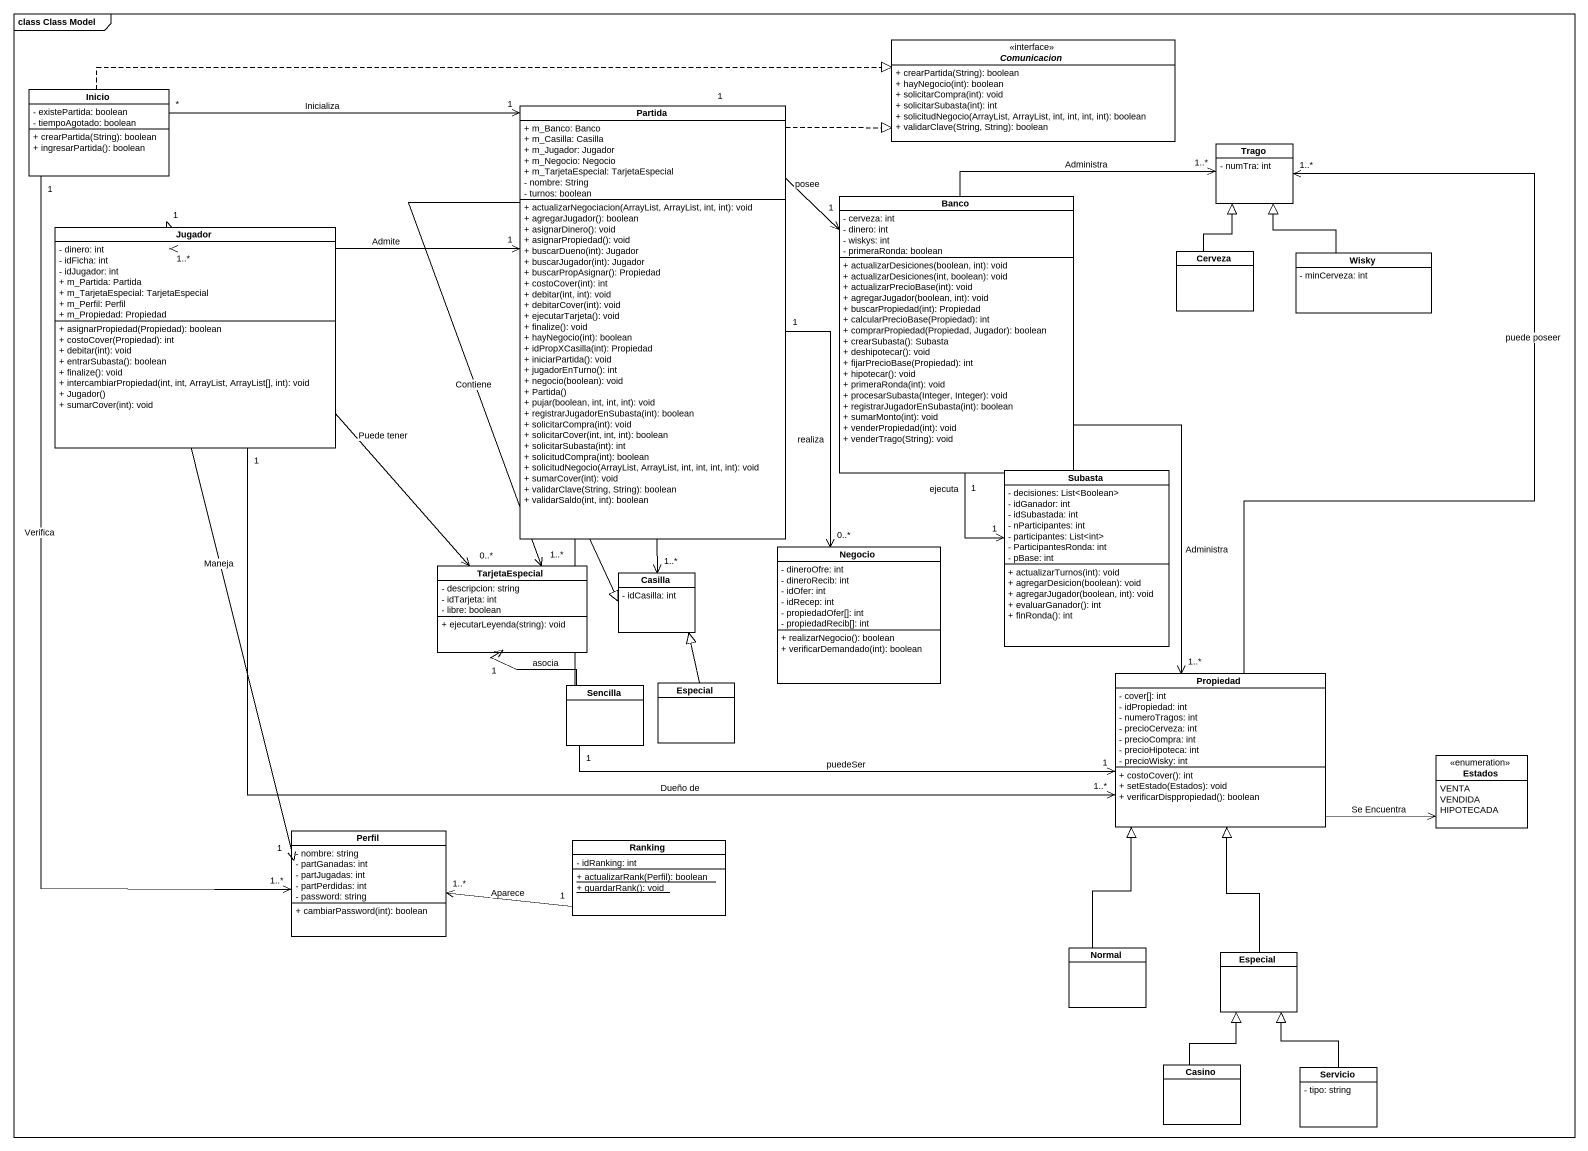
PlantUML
@startuml
mainframe class Class Model
hide circle
hide empty members
skinparam classAttributeIconSize 0
interface Comunicacion <<interface>> {
  + crearPartida(String): boolean
  + hayNegocio(int): boolean
  + solicitarCompra(int): void
  + solicitarSubasta(int): int
  + solicitudNegocio(ArrayList, ArrayList, int, int, int, int): boolean
  + validarClave(String, String): boolean
}
class Inicio {
  - existePartida: boolean
  - tiempoAgotado: boolean
  + crearPartida(String): boolean
  + ingresarPartida(): boolean
}
class Partida {
  + m_Banco: Banco
  + m_Casilla: Casilla
  + m_Jugador: Jugador
  + m_Negocio: Negocio
  + m_TarjetaEspecial: TarjetaEspecial
  - nombre: String
  - turnos: boolean
  + actualizarNegociacion(ArrayList, ArrayList, int, int): void
  + agregarJugador(): boolean
  + asignarDinero(): void
  + asignarPropiedad(): void
  + buscarDueno(int): Jugador
  + buscarJugador(int): Jugador
  + buscarPropAsignar(): Propiedad
  + costoCover(int): int
  + debitar(int, int): void
  + debitarCover(int): void
  + ejecutarTarjeta(): void
  + finalize(): void
  + hayNegocio(int): boolean
  + idPropXCasilla(int): Propiedad
  + iniciarPartida(): void
  + jugadorEnTurno(): int
  + negocio(boolean): void
  + Partida()
  + pujar(boolean, int, int, int): void
  + registrarJugadorEnSubasta(int): boolean
  + solicitarCompra(int): void
  + solicitarCover(int, int, int): boolean
  + solicitarSubasta(int): int
  + solicitudCompra(int): boolean
  + solicitudNegocio(ArrayList, ArrayList, int, int, int, int): void
  + sumarCover(int): void
  + validarClave(String, String): boolean
  + validarSaldo(int, int): boolean
}
class Trago {
  - numTra: int
}
class Banco {
  - cerveza: int
  - dinero: int
  - wiskys: int
  - primeraRonda: boolean
  + actualizarDesiciones(boolean, int): void
  + actualizarDesiciones(int, boolean): void
  + actualizarPrecioBase(int): void
  + agregarJugador(boolean, int): void
  + buscarPropiedad(int): Propiedad
  + calcularPrecioBase(Propiedad): int
  + comprarPropiedad(Propiedad, Jugador): boolean
  + crearSubasta(): Subasta
  + deshipotecar(): void
  + fijarPrecioBase(Propiedad): int
  + hipotecar(): void
  + primeraRonda(int): void
  + procesarSubasta(Integer, Integer): void
  + registrarJugadorEnSubasta(int): boolean
  + sumarMonto(int): void
  + venderPropiedad(int): void
  + venderTrago(String): void
}
class Jugador {
  - dinero: int
  - idFicha: int
  - idJugador: int
  + m_Partida: Partida
  + m_TarjetaEspecial: TarjetaEspecial
  + m_Perfil: Perfil
  + m_Propiedad: Propiedad
  + asignarPropiedad(Propiedad): boolean
  + costoCover(Propiedad): int
  + debitar(int): void
  + entrarSubasta(): boolean
  + finalize(): void
  + intercambiarPropiedad(int, int, ArrayList, ArrayList[], int): void
  + Jugador()
  + sumarCover(int): void
}
class Cerveza
class Wisky {
  - minCerveza: int
}
class Subasta {
  - decisiones: List<Boolean>
  - idGanador: int
  - idSubastada: int
  - nParticipantes: int
  - participantes: List<int>
  - ParticipantesRonda: int
  - pBase: int
  + actualizarTurnos(int): void
  + agregarDesicion(boolean): void
  + agregarJugador(boolean, int): void
  + evaluarGanador(): int
  + finRonda(): int
}
class Negocio {
  - dineroOfre: int
  - dineroRecib: int
  - idOfer: int
  - idRecep: int
  - propiedadOfer[]: int
  - propiedadRecib[]: int
  + realizarNegocio(): boolean
  + verificarDemandado(int): boolean
}
class TarjetaEspecial {
  - descripcion: string
  - idTarjeta: int
  - libre: boolean
  + ejecutarLeyenda(string): void
}
class Casilla {
  - idCasilla: int
}
class Propiedad {
  - cover[]: int
  - idPropiedad: int
  - numeroTragos: int
  - precioCerveza: int
  - precioCompra: int
  - precioHipoteca: int
  - precioWisky: int
  + costoCover(): int
  + setEstado(Estados): void
  + verificarDisppropiedad(): boolean
}
class Sencilla
class Especial
enum Estados {
  VENTA
  VENDIDA
  HIPOTECADA
}
class Perfil {
  - nombre: string
  - partGanadas: int
  - partJugadas: int
  - partPerdidas: int
  - password: string
  + cambiarPassword(int): boolean
}
class Ranking {
  - idRanking: int
  {static} + actualizarRank(Perfil): boolean
  {static} + guardarRank(): void
}
class Normal
class "Especial" as Especial_2
class Casino
class Servicio {
  - tipo: string
}
Inicio .right.|> Comunicacion
Inicio "*" -right-> "1" Partida : Inicializa
Inicio "1" --> "1..*" Perfil : Verifica
Partida .up.|> Comunicacion
Partida "1" -right-> "1" Banco : posee
Partida "1" <-left-> "1..*" Jugador : Admite
Partida "1" --> "0..*" Negocio : realiza
Partida --> "1..*" TarjetaEspecial : Contiene
Partida --> "1..*" Casilla
Banco -right-> "1..*" Trago : Administra
Banco "1" --> "1" Subasta : ejecuta
Banco --> "1..*" Propiedad : Administra
Jugador "1" --> "0..*" TarjetaEspecial : Puede tener
Jugador "1" -right-> "1..*" Propiedad : Dueño de
Jugador --> "1" Perfil : Maneja
Cerveza -up-|> Trago
Wisky -up-|> Trago
Propiedad -up-> "1..*" Trago : puede poseer
Propiedad -right-> Estados : Se Encuentra
Sencilla -up-> "1" TarjetaEspecial : asocia
Sencilla -up-|> Casilla
Sencilla "1" -right-> "1" Propiedad : puedeSer
Especial -up-|> Casilla
Perfil "1..*" <-right- "1" Ranking : Aparece
Normal -up-|> Propiedad
Especial_2 -up-|> Propiedad
Casino -up-|> Especial_2
Servicio -up-|> Especial_2
@enduml
